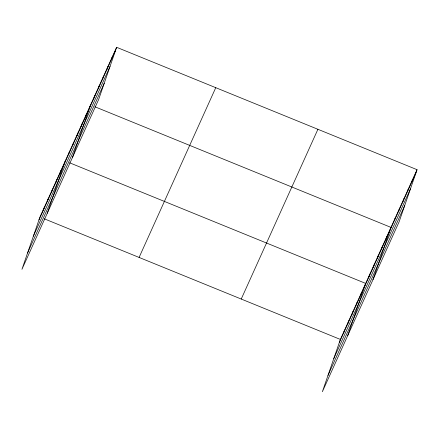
<?xml version="1.0" encoding="UTF-8"?>
<svg xmlns="http://www.w3.org/2000/svg" width="439" height="439" viewBox="0 0 439 439"><rect width="100%" height="100%" fill="white"/><g stroke="black" fill="none" stroke-linecap="round" stroke-linejoin="round"><path stroke-width="0.66" d="M43.17 210.594L44.169 207.702M47.39 201.26L48.383 198.368M51.604 191.92L52.603 189.033M55.824 182.586L56.818 179.694M60.039 173.246L61.032 170.359M47.253 213.299L65.252 161.02M68.473 154.577L69.466 151.685M72.687 145.238L73.686 142.351M76.907 135.903L77.901 133.012M81.122 126.569L82.12 123.677M85.342 117.229L86.335 114.343M72.55 157.283L90.555 105.003M93.902 98.276L94.895 95.384M98.248 88.656L99.241 85.77M102.594 79.036L103.588 76.15M106.935 69.417L107.934 66.53M111.281 59.797L112.274 56.911M116.62 47.291L98.621 99.565L21.95 269.316L39.949 217.042L116.62 47.291L417.05 169.684L399.051 221.958L322.38 391.709L340.379 339.435L417.05 169.684M343.6 332.987L344.599 330.095M347.82 323.653L348.813 320.761M352.034 314.313L353.027 311.427M356.254 304.979L357.247 302.087M360.468 295.645L361.462 292.753M347.683 335.692L365.682 283.418L69.587 162.787M368.903 276.971L369.896 274.079M373.117 267.636L374.116 264.744M377.337 258.297L378.33 255.41M381.551 248.962L382.55 246.07M385.771 239.623L386.764 236.736M372.98 279.676L390.984 227.397L94.89 106.77M394.332 220.669L395.325 217.782M398.678 211.049L399.671 208.163M403.018 201.43L404.017 198.543M407.365 191.81L408.363 188.924M411.711 182.196L412.704 179.304M38.956 219.928L115.627 50.183M33.342 236.226L110.013 66.476M27.564 253.018L104.23 83.267M139.092 257.43L215.763 87.679M241.236 299.041L317.907 129.296M339.385 342.321L416.057 172.576M333.772 358.619L410.443 188.874M327.993 375.411L404.659 205.661M44.29 218.809L340.379 339.435"/></g></svg>
